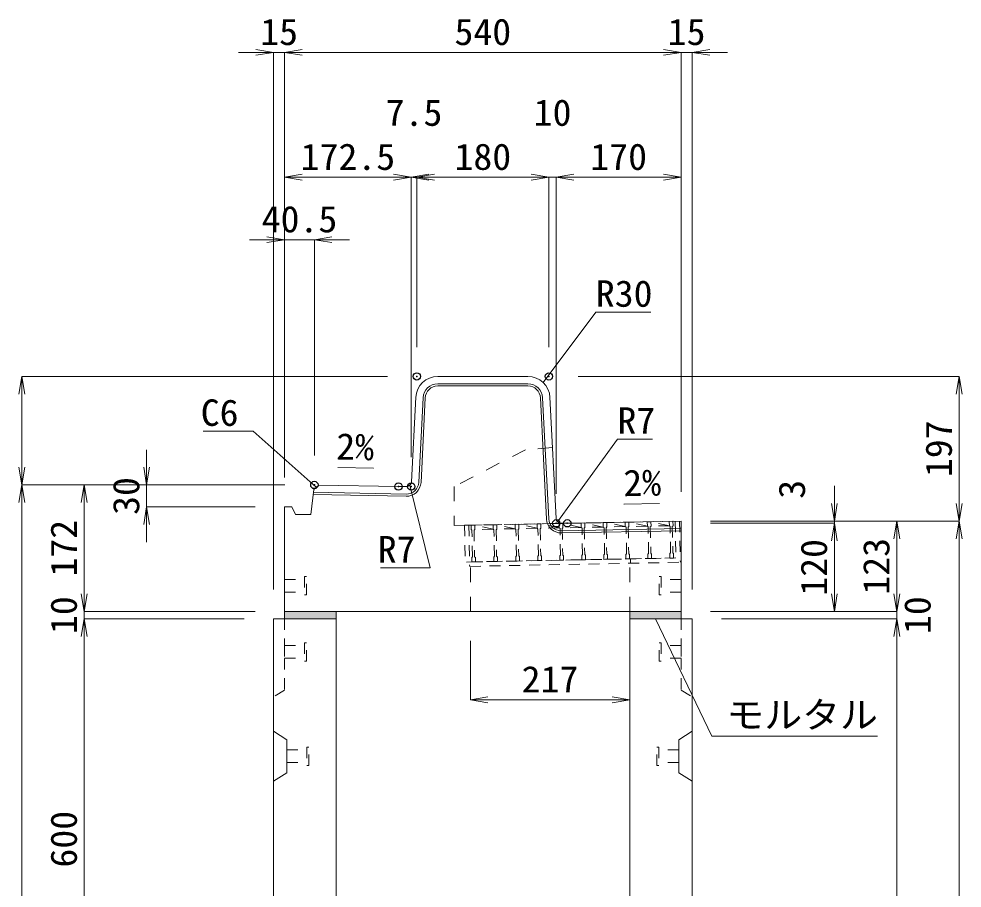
# Model space of a CAD drawing. Units: millimetres at full size. Extents: x -22536 to 51867, y -19720 to 38340.
# Drawn here: x 37918 to 39203, y -12587 to -11403 of the extents above; entities that cross this region are included whole.
import ezdxf
from ezdxf.enums import TextEntityAlignment as Align

# ---------------------------------------------------------------- set-up
doc = ezdxf.new("R2010")
doc.units = ezdxf.units.MM
doc.header["$LTSCALE"] = 20
doc.header["$PDMODE"] = 32
doc.header["$PDSIZE"] = 10
doc.linetypes.add('USER1', pattern=[2, 1, -1])
doc.linetypes.add('USER2', pattern=[1.35, 0.75, -0.6])
for name, color, linetype, lineweight in [('インサート', 3, 'USER2', 9), ('グレーチング', 7, 'USER2', 5), ('モルタル', 7, 'Continuous', 9), ('受枠', 3, 'USER2', 9), ('寸法線', 7, 'Continuous', 13), ('引出線', 4, 'Continuous', 13), ('本体', 2, 'Continuous', 13), ('目地', 132, 'Continuous', 5)]:
    doc.layers.add(name, color=color, linetype=linetype, lineweight=lineweight)
doc.layers.add('作業エリア', color=11, linetype='Continuous')
doc.styles.add('ＭＳ 明朝', font='')
doc.styles.get('ＭＳ 明朝').set_extended_font_data('MS Mincho')

# ---------------------------------------------------------------- blocks, each defined once
blk = doc.blocks.new('open_arrow')
at = {"color": 0, "linetype": 'Continuous', "lineweight": -2}
blk.add_lwpolyline([(7.5, 1.25), (0, 0), (7.5, -1.25)], dxfattribs=at)

msp = doc.modelspace()

# ---------------------------------------------------------------- hatches: boundary and pattern name
at = {"layer": 'モルタル'}
for points in [[(38350, -12220), (38350, -12210), (38280, -12210), (38280, -12220)], [(38820, -12220), (38820, -12210), (38750, -12210), (38750, -12220)]]:
    msp.add_hatch(color=256, dxfattribs=at).paths.add_polyline_path(points)

# ---------------------------------------------------------------- linework, layer by layer
at = {"layer": 'インサート'}
for p, q in [((38310, -12162.5), (38307, -12162.5)), ((38307, -12162.5), (38307, -12187.5)), ((38310, -12187.5), (38310, -12162.5)), ((38790, -12162.5), (38793, -12162.5)), ((38790, -12187.5), (38790, -12162.5)), ((38793, -12162.5), (38793, -12187.5)), ((38280, -12166.5), (38307, -12166.5)), ((38280, -12166.5), (38280, -12183.5)), ((38820, -12166.5), (38793, -12166.5)), ((38820, -12166.5), (38820, -12183.5)), ((38280, -12183.5), (38307, -12183.5)), ((38307, -12187.5), (38310, -12187.5)), ((38793, -12187.5), (38790, -12187.5)), ((38820, -12183.5), (38793, -12183.5)), ((38310, -12252.5), (38307, -12252.5)), ((38307, -12252.5), (38307, -12277.5)), ((38310, -12277.5), (38310, -12252.5)), ((38790, -12252.5), (38793, -12252.5)), ((38790, -12277.5), (38790, -12252.5)), ((38793, -12252.5), (38793, -12277.5)), ((38280, -12256.5), (38307, -12256.5)), ((38280, -12256.5), (38280, -12273.5)), ((38820, -12256.5), (38793, -12256.5)), ((38820, -12256.5), (38820, -12273.5)), ((38280, -12273.5), (38307, -12273.5)), ((38307, -12277.5), (38310, -12277.5)), ((38793, -12277.5), (38790, -12277.5)), ((38820, -12273.5), (38793, -12273.5)), ((38313.2, -12394.5), (38310.2, -12394.5)), ((38310.2, -12394.5), (38310.2, -12419.5)), ((38313.2, -12419.5), (38313.2, -12394.5)), ((38786.8, -12394.5), (38789.8, -12394.5)), ((38786.8, -12419.5), (38786.8, -12394.5)), ((38789.8, -12394.5), (38789.8, -12419.5)), ((38283.2, -12398.5), (38310.2, -12398.5)), ((38283.2, -12398.5), (38283.2, -12415.5)), ((38816.8, -12398.5), (38789.8, -12398.5)), ((38816.8, -12398.5), (38816.8, -12415.5)), ((38283.2, -12415.5), (38310.2, -12415.5)), ((38310.2, -12419.5), (38313.2, -12419.5)), ((38789.8, -12419.5), (38786.8, -12419.5)), ((38816.8, -12415.5), (38789.8, -12415.5))]:
    msp.add_line(p, q, dxfattribs=at)
at = {"layer": 'グレーチング'}
for p, q in [((38533.97, -12092.54), (38808.92, -12087.21)), ((38744.05, -12094.47), (38718.93, -12088.96)), ((38774.04, -12093.89), (38748.93, -12088.38)), ((38804.04, -12093.31), (38778.92, -12087.8)), ((38564.08, -12097.95), (38538.97, -12092.44)), ((38564.08, -12097.95), (38539.08, -12098.44)), ((38594.07, -12097.37), (38568.96, -12091.86)), ((38594.07, -12097.37), (38569.08, -12097.86)), ((38624.07, -12096.79), (38598.96, -12091.28)), ((38624.07, -12096.79), (38599.07, -12097.28)), ((38654.06, -12096.21), (38628.95, -12090.7)), ((38654.06, -12096.21), (38629.07, -12096.7)), ((38684.06, -12095.63), (38658.95, -12090.12)), ((38684.06, -12095.63), (38659.06, -12096.12)), ((38714.05, -12095.05), (38688.94, -12089.54)), ((38714.05, -12095.05), (38689.06, -12095.54)), ((38744.05, -12094.47), (38719.05, -12094.95)), ((38774.04, -12093.89), (38749.05, -12094.37)), ((38804.04, -12093.31), (38779.04, -12093.79)), ((38534.94, -12142.53), (38809.89, -12137.21))]:
    msp.add_line(p, q, dxfattribs=at)
for points in [[(38715.77, -12132.03), (38715.07, -12096.03), (38714.05, -12095.05), (38713.94, -12089.05), (38718.93, -12088.96), (38719.05, -12094.95), (38718.07, -12095.97), (38718.77, -12131.97), (38719.79, -12132.95), (38719.9, -12138.95), (38714.9, -12139.04), (38714.79, -12133.04)], [(38749.05, -12094.37), (38748.06, -12095.39), (38748.76, -12131.39), (38749.78, -12132.37), (38749.9, -12138.37), (38744.9, -12138.46), (38744.78, -12132.46), (38745.76, -12131.44), (38745.07, -12095.45), (38744.05, -12094.47), (38743.93, -12088.47), (38748.93, -12088.38)], [(38779.04, -12093.79), (38778.06, -12094.81), (38778.76, -12130.81), (38779.78, -12131.79), (38779.89, -12137.79), (38774.89, -12137.88), (38774.78, -12131.88), (38775.76, -12130.86), (38775.06, -12094.87), (38774.04, -12093.89), (38773.92, -12087.89), (38778.92, -12087.8)], [(38804.89, -12137.3), (38804.77, -12131.3), (38805.75, -12130.28), (38805.05, -12094.29), (38804.04, -12093.31), (38803.92, -12087.31), (38808.92, -12087.21), (38809.03, -12093.21), (38808.05, -12094.23), (38808.75, -12130.23), (38809.77, -12131.21), (38809.89, -12137.21)], [(38533.97, -12092.54), (38538.97, -12092.44), (38539.08, -12098.44), (38538.1, -12099.46), (38538.8, -12135.45), (38539.82, -12136.43), (38539.94, -12142.43), (38534.94, -12142.53), (38534.82, -12136.53), (38535.8, -12135.51), (38535.1, -12099.52), (38534.09, -12098.53)], [(38568.8, -12134.87), (38569.81, -12135.85), (38569.93, -12141.85), (38564.93, -12141.95), (38564.82, -12135.95), (38565.8, -12134.93), (38565.1, -12098.93), (38564.08, -12097.95), (38563.96, -12091.96), (38568.96, -12091.86), (38569.08, -12097.86), (38568.1, -12098.88)], [(38598.79, -12134.29), (38599.81, -12135.27), (38599.92, -12141.27), (38594.93, -12141.37), (38594.81, -12135.37), (38595.79, -12134.35), (38595.09, -12098.35), (38594.07, -12097.37), (38593.96, -12091.38), (38598.96, -12091.28), (38599.07, -12097.28), (38598.09, -12098.3)], [(38628.78, -12133.71), (38629.8, -12134.69), (38629.92, -12140.69), (38624.92, -12140.79), (38624.8, -12134.79), (38625.78, -12133.77), (38625.09, -12097.77), (38624.07, -12096.79), (38623.95, -12090.79), (38628.95, -12090.7), (38629.07, -12096.7), (38628.09, -12097.72)], [(38658.78, -12133.13), (38659.8, -12134.11), (38659.91, -12140.11), (38654.91, -12140.2), (38654.8, -12134.21), (38655.78, -12133.19), (38655.08, -12097.19), (38654.06, -12096.21), (38653.95, -12090.21), (38658.95, -12090.12), (38659.06, -12096.12), (38658.08, -12097.14)], [(38685.77, -12132.61), (38685.08, -12096.61), (38684.06, -12095.63), (38683.94, -12089.63), (38688.94, -12089.54), (38689.06, -12095.54), (38688.08, -12096.55), (38688.77, -12132.55), (38689.79, -12133.53), (38689.91, -12139.53), (38684.91, -12139.62), (38684.79, -12133.63)]]:
    msp.add_lwpolyline(points, close=True, dxfattribs=at)
at = {"layer": 'モルタル'}
for points in [[(38280, -12210), (38350, -12210), (38350, -12220), (38280, -12220)], [(38750, -12210), (38820, -12210), (38820, -12220), (38750, -12220)]]:
    msp.add_lwpolyline(points, close=True, dxfattribs=at)
at = {"layer": '作業エリア'}
for p in [(38460, -11890), (38640, -11890), (38320.5, -12037.78), (38435, -12040), (38452.5, -12040), (38650, -12090), (38665, -12090)]:
    msp.add_point(p, dxfattribs=at)
at = {"layer": '受枠'}
for p, q in [((38524.97, -12092.71), (38817.92, -12087.04)), ((38811.92, -12087.16), (38812.89, -12137.15)), ((38817.92, -12087.04), (38819, -12143.03)), ((38524.97, -12092.71), (38525.94, -12142.7)), ((38530.97, -12092.59), (38532.05, -12148.58)), ((38812.89, -12137.15), (38525.94, -12142.7)), ((38532.05, -12148.58), (38819, -12143.03))]:
    msp.add_line(p, q, dxfattribs=at)
at = {"layer": '受枠', "linetype": 'Continuous'}
msp.add_line((38750.9, -12138.35), (38751.01, -12144.35), dxfattribs=at)
at = {"layer": '寸法線'}
for p, q in [((38328, -11448.91), (38217, -11448.91)), ((38265, -12180), (38265, -11448.91)), ((38280, -11448.91), (38820, -11448.91)), ((38280, -12027.78), (38280, -11448.91)), ((38280, -12027.78), (38280, -11448.91)), ((38772, -11448.91), (38883, -11448.91)), ((38820, -12047), (38820, -11448.91)), ((38820, -12047), (38820, -11448.91)), ((38835, -12180), (38835, -11448.91)), ((38280, -11618.91), (38500.5, -11618.91)), ((38280, -12027.78), (38280, -11618.91)), ((38404.5, -11618.91), (38508, -11618.91)), ((38452.5, -12000), (38452.5, -11618.91)), ((38452.5, -12000), (38452.5, -11618.91)), ((38460, -11850), (38460, -11618.91)), ((38460, -11618.91), (38640, -11618.91)), ((38460, -11850), (38460, -11618.91)), ((38592, -11618.91), (38698, -11618.91)), ((38640, -11850), (38640, -11618.91)), ((38640, -11850), (38640, -11618.91)), ((38650, -12050), (38650, -11618.91)), ((38650, -11618.91), (38820, -11618.91)), ((38650, -12050), (38650, -11618.91)), ((38820, -12047), (38820, -11618.91)), ((38232, -11703.91), (38368.5, -11703.91)), ((38280, -12027.78), (38280, -11703.91)), ((38320.5, -11997.78), (38320.5, -11703.91)), ((37922.06, -11890), (37922.06, -12037.78)), ((38420, -11890), (37922.06, -11890)), ((38680, -11890), (39198.78, -11890)), ((39198.78, -11890), (39198.78, -12087)), ((38092.06, -11989.78), (38092.06, -12115.78)), ((38280.5, -12037.78), (37922.06, -12037.78)), ((37922.06, -13570), (37922.06, -12037.78)), ((38280.5, -12037.78), (37922.06, -12037.78)), ((38007.06, -12037.78), (38007.06, -12210)), ((38280.5, -12037.78), (38007.06, -12037.78)), ((38280.5, -12037.78), (38092.06, -12037.78)), ((39028.78, -12039), (39028.78, -12138)), ((38240, -12067.78), (38092.06, -12067.78)), ((38860, -12087), (39028.78, -12087)), ((38860, -12087), (39113.78, -12087)), ((38860, -12087), (39198.78, -12087)), ((38860, -12087), (39198.78, -12087)), ((39113.78, -12087), (39113.78, -12210)), ((39198.78, -12087), (39198.78, -13570)), ((38860, -12090), (39028.78, -12090)), ((38860, -12090), (39028.78, -12090)), ((39028.78, -12090), (39028.78, -12210)), ((38007.06, -12162), (38007.06, -12268)), ((39113.78, -12162), (39113.78, -12268)), ((38240, -12210), (38007.06, -12210)), ((38240, -12210), (38007.06, -12210)), ((38860, -12210), (39028.78, -12210)), ((38860, -12210), (39113.78, -12210)), ((38860, -12210), (39113.78, -12210)), ((38225, -12220), (38007.06, -12220)), ((38007.06, -12220), (38007.06, -12820)), ((38225, -12220), (38007.06, -12220)), ((38875, -12220), (39113.78, -12220)), ((38875, -12220), (39113.78, -12220)), ((39113.78, -12220), (39113.78, -13570)), ((38533, -12250), (38533, -12330.23)), ((38533, -12330.23), (38750, -12330.23))]:
    msp.add_line(p, q, dxfattribs=at)
at = {"layer": '引出線'}
for points in [[(38632.14, -11898.26), (38703.9, -11802.42), (38778.58, -11802.42)], [(38323.13, -12040.82), (38237.22, -11964.53), (38168.88, -11964.53)], [(38651.83, -12088.07), (38733.35, -11975.32), (38781.28, -11975.32)], [(38401.24, -12014.96), (38352.5, -12013.99), (38401.25, -12014.96)], [(38450.67, -12038.07), (38478.33, -12150.5), (38410.4, -12150.5)], [(38741.91, -12064.01), (38790.62, -12063.03), (38741.88, -12064.01)], [(38785, -12220), (38861.7, -12379.77), (39087.62, -12379.77)]]:
    msp.add_lwpolyline(points, dxfattribs=at)
at = {"layer": '本体'}
for p, q in [((38488.54, -11890), (38611.46, -11890)), ((38452.83, -12033.35), (38458.57, -11918.5)), ((38649.67, -12083.35), (38641.43, -11918.5)), ((38319.76, -12043.74), (38315.5, -12077.78)), ((38319.76, -12043.74), (38326.5, -12037.9)), ((38435, -12040), (38326.5, -12037.9)), ((38435, -12040), (38445.84, -12040)), ((38280, -12067.78), (38280, -12210)), ((38290, -12067.78), (38280, -12067.78)), ((38295, -12077.78), (38290, -12067.78)), ((38315.5, -12077.78), (38295, -12077.78)), ((38665, -12090), (38820, -12087)), ((38820, -12210), (38820, -12087)), ((38665, -12090), (38656.66, -12090)), ((38820, -12210), (38280, -12210)), ((38265, -12220), (38265, -13570)), ((38350, -12220), (38265, -12220)), ((38350, -12220), (38350, -12725.96)), ((38750, -12725.96), (38750, -12220)), ((38835, -12220), (38750, -12220)), ((38835, -13570), (38835, -12220))]:
    msp.add_line(p, q, dxfattribs=at)
at = {"layer": '本体', "linetype": 'USER1'}
for p, q in [((38608, -11990), (38511, -12040)), ((38644.85, -11987), (38608, -11990)), ((38511, -12040), (38511, -12092.98)), ((38511, -12092.98), (38665, -12090)), ((38750, -12210), (38750, -12138.36)), ((38533, -12210), (38533, -12142.56))]:
    msp.add_line(p, q, dxfattribs=at)
at = {"layer": '本体', "linetype": 'USER2', "lineweight": 9}
for p, q in [((38280, -12220), (38280, -12317)), ((38820, -12220), (38820, -12317)), ((38280, -12317), (38265, -12326.5)), ((38820, -12317), (38835, -12326.5))]:
    msp.add_line(p, q, dxfattribs=at)
at = {"layer": '本体', "lineweight": 9}
for p, q in [((38265, -12373), (38283.2, -12384.5)), ((38283.2, -12384.5), (38283.2, -12429.5)), ((38835, -12373), (38816.8, -12384.5)), ((38816.8, -12384.5), (38816.8, -12429.5)), ((38265, -12441), (38283.2, -12429.5)), ((38835, -12441), (38816.8, -12429.5))]:
    msp.add_line(p, q, dxfattribs=at)
at = {"layer": '本体'}
for centre, radius, start, end in [((38488.54, -11920), 30, 90, 177.13759), ((38611.46, -11920), 30, 2.86241, 90), ((38445.84, -12033), 7, 270, 357.13759), ((38656.66, -12083), 7, 182.86241, 270)]:
    msp.add_arc(centre, radius, start, end, dxfattribs=at)
at = {"layer": '目地'}
for p, q in [((38611.46, -11900), (38488.54, -11900)), ((38611.46, -11903), (38488.54, -11903)), ((38468.56, -11919), (38462.81, -12034.06)), ((38471.56, -11919.15), (38465.81, -12034.21)), ((38636.69, -12084.16), (38628.44, -11919.15)), ((38639.69, -12084.01), (38631.44, -11919)), ((38445.5, -12050.21), (38319.25, -12047.76)), ((38445.44, -12053.2), (38318.88, -12050.75)), ((38820, -12097), (38657, -12100.16)), ((38820, -12100), (38657.05, -12103.16))]:
    msp.add_line(p, q, dxfattribs=at)
for centre, radius, start, end in [((38488.54, -11920), 20, 90, 177.13759), ((38488.54, -11920), 17, 90, 177.13759), ((38611.46, -11920), 20, 2.86241, 90), ((38611.46, -11920), 17, 2.86241, 90), ((38445.83, -12033.21), 20, 268.89119, 357.13759), ((38445.83, -12033.21), 17, 268.89119, 357.13759), ((38656.67, -12083.16), 20, 182.86241, 271.10881), ((38656.67, -12083.16), 17, 182.86241, 271.10881)]:
    msp.add_arc(centre, radius, start, end, dxfattribs=at)

# ---------------------------------------------------------------- block references
at = {"layer": '寸法線', "xscale": 3.2, "yscale": 3.2}
for p, rotation in [((38265, -11448.91), 180), ((38820, -11448.91), 180), ((38820, -11448.91), 180), ((38452.5, -11618.91), 180), ((38640, -11618.91), 180), ((38640, -11618.91), 180), ((38820, -11618.91), 180), ((38280, -11703.91), 180), ((37922.06, -11890), 270), ((39198.78, -11890), 270), ((37922.06, -12037.78), 90), ((38092.06, -12037.78), 90), ((37922.06, -12037.78), 270), ((38007.06, -12037.78), 270), ((39028.78, -12087), 90), ((39198.78, -12087), 90), ((38092.06, -12067.78), 270), ((39113.78, -12087), 270), ((39198.78, -12087), 270), ((39028.78, -12090), 270), ((39028.78, -12090), 270), ((38007.06, -12210), 90), ((38007.06, -12210), 90), ((39028.78, -12210), 90), ((39113.78, -12210), 90), ((39113.78, -12210), 90), ((38007.06, -12220), 270), ((38007.06, -12220), 270), ((39113.78, -12220), 270), ((39113.78, -12220), 270), ((38750, -12330.23), 180)]:
    msp.add_blockref('open_arrow', p, dxfattribs=dict(at, rotation=rotation))
for p in [(38280, -11448.91), (38280, -11448.91), (38835, -11448.91), (38280, -11618.91), (38452.5, -11618.91), (38460, -11618.91), (38460, -11618.91), (38650, -11618.91), (38650, -11618.91), (38320.5, -11703.91), (38533, -12330.23)]:
    msp.add_blockref('open_arrow', p, dxfattribs=at)
at = {"layer": '引出線', "xscale": 0.0533, "yscale": 0.0533}
for p, rotation in [((38632.14, -11898.26), 53.2), ((38401.24, -12014.96), 178.9), ((38323.13, -12040.82), 138.4), ((38450.67, -12038.07), 283.8), ((38741.91, -12064.01), 1.1), ((38651.83, -12088.07), 54.1), ((38785, -12220), 295.6)]:
    msp.add_blockref('open_arrow', p, dxfattribs=dict(at, rotation=rotation))

# ---------------------------------------------------------------- texts
at = {"layer": '寸法線', "style": 'ＭＳ 明朝', "width": 1.05}
for s, p in [('15', (38272.5, -11420.91)), ('540', (38550, -11420.91)), ('15', (38827.5, -11420.91)), ('7.5', (38456.25, -11530.91)), ('10', (38645, -11530.91)), ('172.5', (38366.25, -11590.91)), ('180', (38550, -11590.91)), ('170', (38735, -11590.91)), ('40.5', (38300.25, -11675.91)), ('217', (38641.5, -12302.23))]:
    msp.add_text(s, height=36.03, dxfattribs=at).set_placement(p, align=Align.MIDDLE_CENTER)
for s, p in [('197', (39170.78, -11988.5)), ('30', (38064.06, -12052.78)), ('3', (38970.78, -12043.66)), ('172', (37979.06, -12123.89)), ('120', (39000.78, -12150)), ('123', (39085.78, -12148.5)), ('10', (37979.06, -12215)), ('10', (39141.78, -12215)), ('600', (37979.06, -12520))]:
    msp.add_text(s, height=36.03, rotation=90, dxfattribs=at).set_placement(p, align=Align.MIDDLE_CENTER)
at = {"layer": '引出線', "style": 'ＭＳ 明朝', "width": 1.05}
for s, p in [('R30', (38703.9, -11759.22)), ('R7', (38733.35, -11932.12)), ('モルタル', (38881.7, -12332.66))]:
    msp.add_text(s, height=36.03, dxfattribs=at).set_placement(p, align=Align.TOP_LEFT)
for s, p in [('C6', (38217.22, -11921.33)), ('R7', (38458.33, -12107.3))]:
    msp.add_text(s, height=36.03, dxfattribs=at).set_placement(p, align=Align.TOP_RIGHT)
msp.add_text('2%', height=36.03, rotation=358.854, dxfattribs=at).set_placement((38402.18, -11968.07), align=Align.TOP_RIGHT)
msp.add_text('2%', height=36.03, rotation=1.146, dxfattribs=at).set_placement((38740.94, -12017.11), align=Align.TOP_LEFT)

doc.saveas('drawing.dxf')
